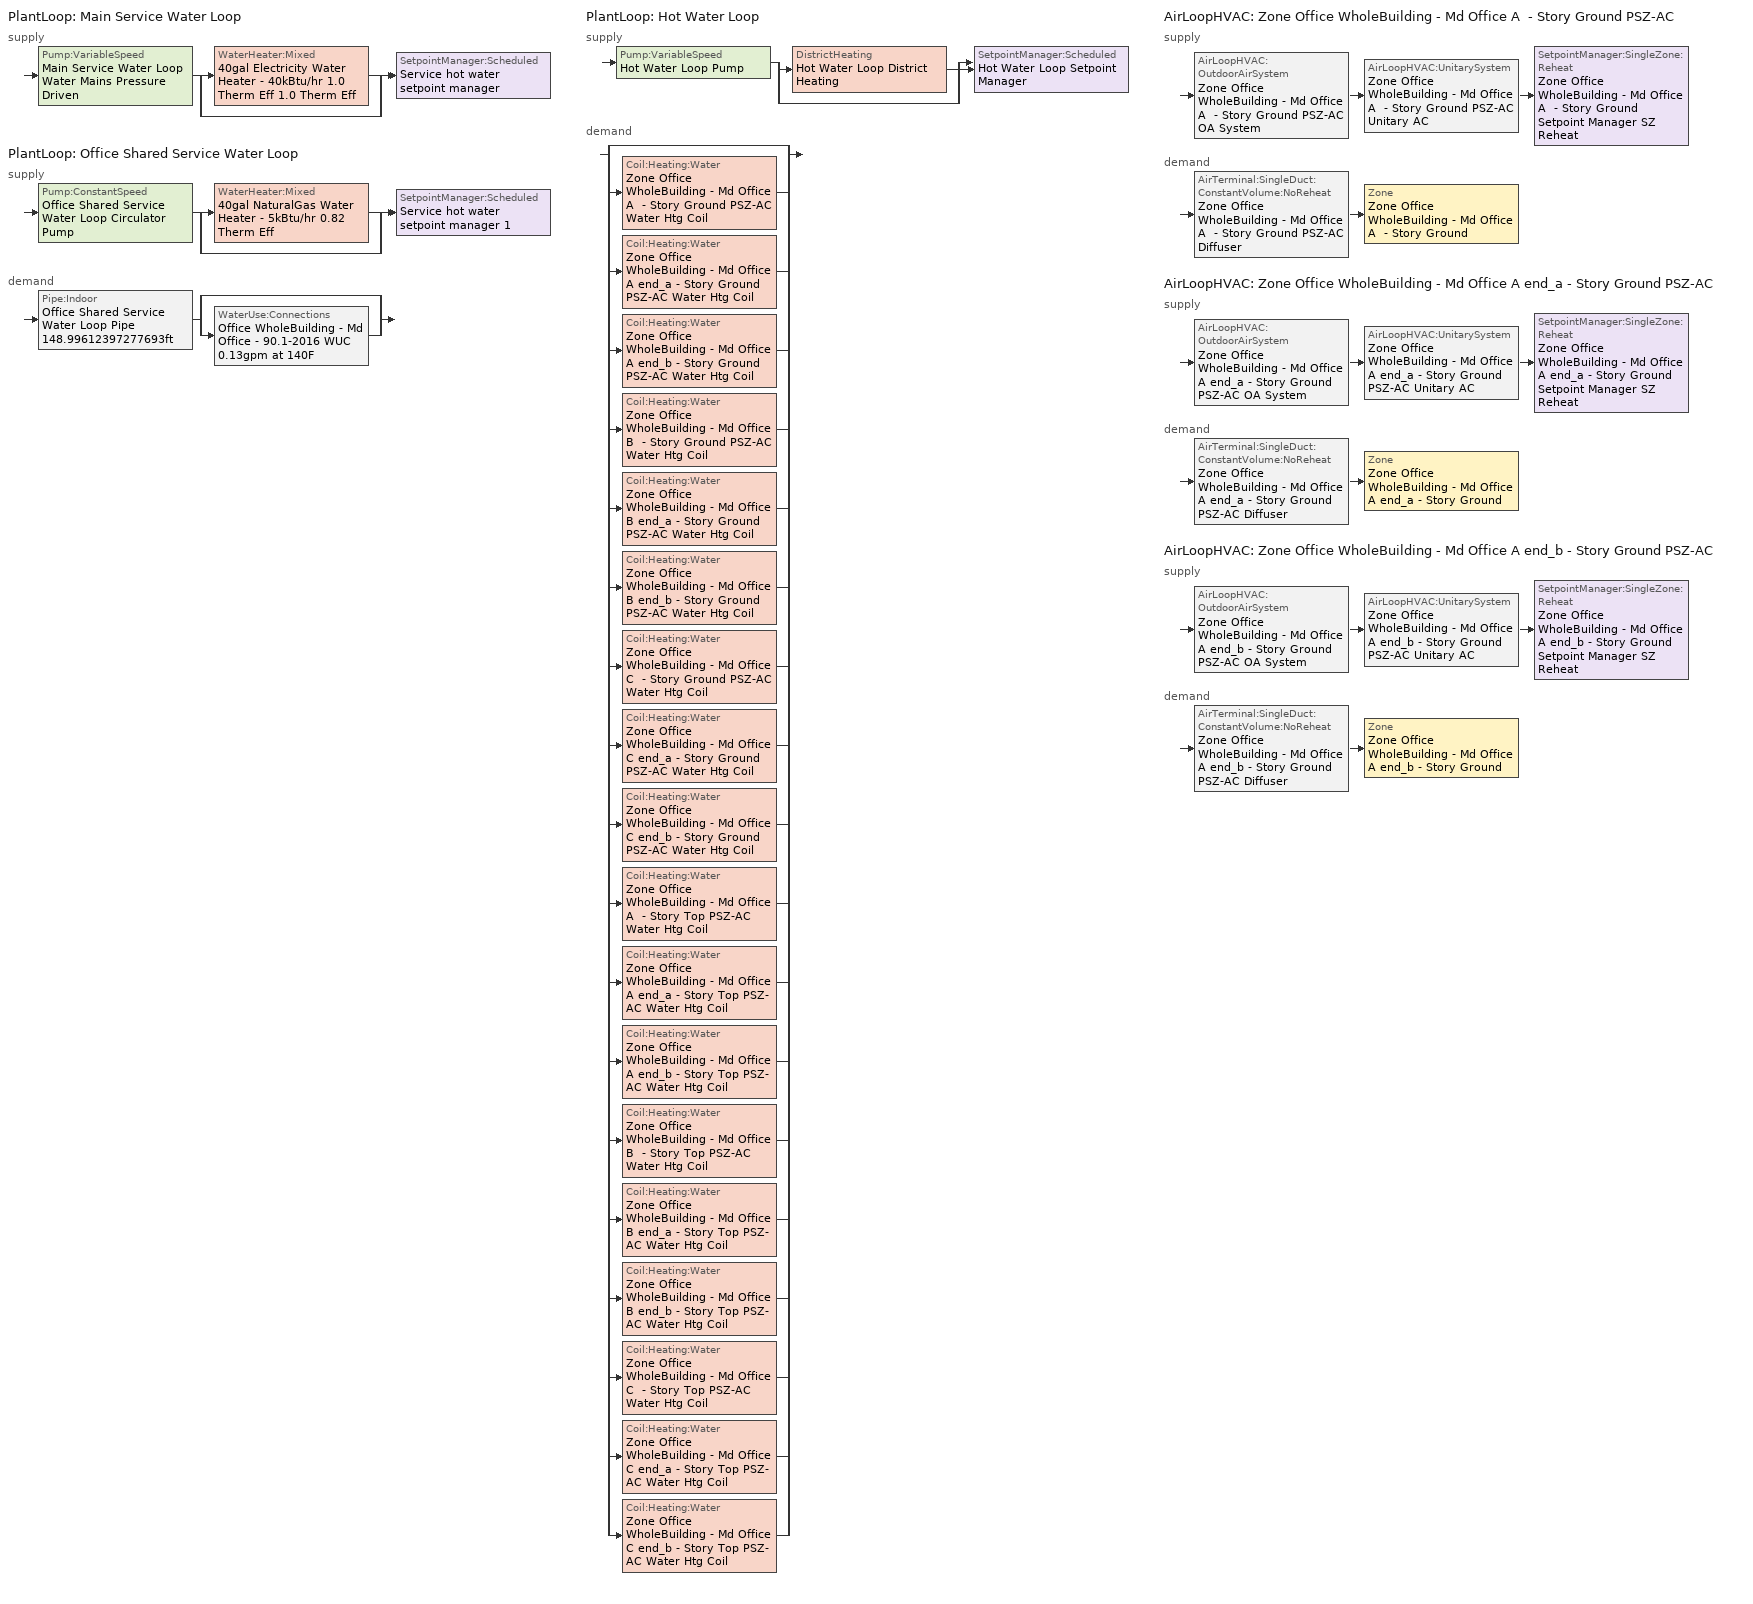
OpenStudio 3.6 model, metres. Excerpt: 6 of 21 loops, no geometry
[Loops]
PlantLoop 'Main Service Water Loop'
 supply: Pump:VariableSpeed 'Main Service Water Loop Water Mains Pressure Driven' > split
  | WaterHeater:Mixed '40gal Electricity Water Heater - 40kBtu/hr 1.0 Therm Eff 1.0 Therm Eff'
  | bypass
  join > SetpointManager:Scheduled 'Service hot water setpoint manager'
PlantLoop 'Office Shared Service Water Loop'
 supply: Pump:ConstantSpeed 'Office Shared Service Water Loop Circulator Pump' > split
  | WaterHeater:Mixed '40gal NaturalGas Water Heater - 5kBtu/hr 0.82 Therm Eff'
  | bypass
  join > SetpointManager:Scheduled 'Service hot water setpoint manager 1'
 demand: Pipe:Indoor 'Office Shared Service Water Loop Pipe 148.99612397277693ft' > split
  | bypass
  | WaterUse:Connections 'Office WholeBuilding - Md Office - 90.1-2016 WUC 0.13gpm at 140F'
PlantLoop 'Hot Water Loop'
 supply: Pump:VariableSpeed 'Hot Water Loop Pump' > split
  | DistrictHeating 'Hot Water Loop District Heating'
  | bypass
  join > SetpointManager:Scheduled 'Hot Water Loop Setpoint Manager'
 demand: split
  | bypass
  | Coil:Heating:Water 'Zone Office WholeBuilding - Md Office A  - Story Ground PSZ-AC Water Htg Coil'
  | Coil:Heating:Water 'Zone Office WholeBuilding - Md Office A end_a - Story Ground PSZ-AC Water Htg Coil'
  | Coil:Heating:Water 'Zone Office WholeBuilding - Md Office A end_b - Story Ground PSZ-AC Water Htg Coil'
  | Coil:Heating:Water 'Zone Office WholeBuilding - Md Office B  - Story Ground PSZ-AC Water Htg Coil'
  | Coil:Heating:Water 'Zone Office WholeBuilding - Md Office B end_a - Story Ground PSZ-AC Water Htg Coil'
  | Coil:Heating:Water 'Zone Office WholeBuilding - Md Office B end_b - Story Ground PSZ-AC Water Htg Coil'
  | Coil:Heating:Water 'Zone Office WholeBuilding - Md Office C  - Story Ground PSZ-AC Water Htg Coil'
  | Coil:Heating:Water 'Zone Office WholeBuilding - Md Office C end_a - Story Ground PSZ-AC Water Htg Coil'
  | Coil:Heating:Water 'Zone Office WholeBuilding - Md Office C end_b - Story Ground PSZ-AC Water Htg Coil'
  | Coil:Heating:Water 'Zone Office WholeBuilding - Md Office A  - Story Top PSZ-AC Water Htg Coil'
  | Coil:Heating:Water 'Zone Office WholeBuilding - Md Office A end_a - Story Top PSZ-AC Water Htg Coil'
  | Coil:Heating:Water 'Zone Office WholeBuilding - Md Office A end_b - Story Top PSZ-AC Water Htg Coil'
  | Coil:Heating:Water 'Zone Office WholeBuilding - Md Office B  - Story Top PSZ-AC Water Htg Coil'
  | Coil:Heating:Water 'Zone Office WholeBuilding - Md Office B end_a - Story Top PSZ-AC Water Htg Coil'
  | Coil:Heating:Water 'Zone Office WholeBuilding - Md Office B end_b - Story Top PSZ-AC Water Htg Coil'
  | Coil:Heating:Water 'Zone Office WholeBuilding - Md Office C  - Story Top PSZ-AC Water Htg Coil'
  | Coil:Heating:Water 'Zone Office WholeBuilding - Md Office C end_a - Story Top PSZ-AC Water Htg Coil'
  | Coil:Heating:Water 'Zone Office WholeBuilding - Md Office C end_b - Story Top PSZ-AC Water Htg Coil'
AirLoopHVAC 'Zone Office WholeBuilding - Md Office A  - Story Ground PSZ-AC'
 supply: AirLoopHVAC:OutdoorAirSystem 'Zone Office WholeBuilding - Md Office A  - Story Ground PSZ-AC OA System' > AirLoopHVAC:UnitarySystem 'Zone Office WholeBuilding - Md Office A  - Story Ground PSZ-AC Unitary AC' > SetpointManager:SingleZone:Reheat 'Zone Office WholeBuilding - Md Office A  - Story Ground Setpoint Manager SZ Reheat'
 demand: AirTerminal:SingleDuct:ConstantVolume:NoReheat 'Zone Office WholeBuilding - Md Office A  - Story Ground PSZ-AC Diffuser' > Zone 'Zone Office WholeBuilding - Md Office A  - Story Ground'
AirLoopHVAC 'Zone Office WholeBuilding - Md Office A end_a - Story Ground PSZ-AC'
 supply: AirLoopHVAC:OutdoorAirSystem 'Zone Office WholeBuilding - Md Office A end_a - Story Ground PSZ-AC OA System' > AirLoopHVAC:UnitarySystem 'Zone Office WholeBuilding - Md Office A end_a - Story Ground PSZ-AC Unitary AC' > SetpointManager:SingleZone:Reheat 'Zone Office WholeBuilding - Md Office A end_a - Story Ground Setpoint Manager SZ Reheat'
 demand: AirTerminal:SingleDuct:ConstantVolume:NoReheat 'Zone Office WholeBuilding - Md Office A end_a - Story Ground PSZ-AC Diffuser' > Zone 'Zone Office WholeBuilding - Md Office A end_a - Story Ground'
AirLoopHVAC 'Zone Office WholeBuilding - Md Office A end_b - Story Ground PSZ-AC'
 supply: AirLoopHVAC:OutdoorAirSystem 'Zone Office WholeBuilding - Md Office A end_b - Story Ground PSZ-AC OA System' > AirLoopHVAC:UnitarySystem 'Zone Office WholeBuilding - Md Office A end_b - Story Ground PSZ-AC Unitary AC' > SetpointManager:SingleZone:Reheat 'Zone Office WholeBuilding - Md Office A end_b - Story Ground Setpoint Manager SZ Reheat'
 demand: AirTerminal:SingleDuct:ConstantVolume:NoReheat 'Zone Office WholeBuilding - Md Office A end_b - Story Ground PSZ-AC Diffuser' > Zone 'Zone Office WholeBuilding - Md Office A end_b - Story Ground'
[SizingPeriod:DesignDay] Barometric Pressure {Pa}=100917; Rain Indicator=No; Snow Indicator=No; Day of Month=21; Daylight Saving Time Indicator=No; Humidity Condition Type=Wetbulb; Dry-Bulb Temperature Range Modifier Type=DefaultMultipliers
Name | Maximum Dry-Bulb Temperature {C} | Daily Dry-Bulb Temperature Range {deltaC} | Wind Speed {m/s} | Wind Direction {deg} | Month | Day Type | Wetbulb or DewPoint at Maximum Dry-Bulb {C} | Solar Model Indicator | ASHRAE Clear Sky Optical Depth for Beam Irradiance | ASHRAE Clear Sky Optical Depth for Diffuse Irradiance | Sky Clearness
Kodiak August .4% Condns WB=>MCDB | 21.4 | 6.3 | 5 | 320 | 8 | SummerDesignDay | 16.9 | ASHRAETau | 0.322 | 2.497
Kodiak July .4% Condns WB=>MCDB | 22.8 | 5.5 | 5 | 320 | 7 | SummerDesignDay | 16.6 | ASHRAETau | 0.316 | 2.499
Kodiak June .4% Condns WB=>MCDB | 20.3 | 5.4 | 5 | 320 | 6 | SummerDesignDay | 14.7 | ASHRAETau | 0.317 | 2.453
Kodiak May .4% Condns WB=>MCDB | 17 | 5.9 | 5 | 320 | 5 | SummerDesignDay | 11.2 | ASHRAETau | 0.314 | 2.447
Kodiak April .4% Condns WB=>MCDB | 11.4 | 5.4 | 5 | 320 | 4 | SummerDesignDay | 8 | ASHRAETau | 0.323 | 2.439
Kodiak March .4% Condns WB=>MCDB | 6.3 | 5.5 | 5 | 320 | 3 | SummerDesignDay | 5.2 | ASHRAETau | 0.337 | 2.384
Kodiak February .4% Condns WB=>MCDB | 6.1 | 4.9 | 5 | 320 | 2 | SummerDesignDay | 5.5 | ASHRAETau | 0.336 | 2.429
Kodiak January .4% Condns WB=>MCDB | 5.7 | 4.7 | 5 | 320 | 1 | SummerDesignDay | 5.5 | ASHRAETau | 0.326 | 2.48
Kodiak December .4% Condns DB=>MCWB | 6.9 | 5.1 | 5 | 320 | 12 | SummerDesignDay | 5.6 | ASHRAETau | 0.359 | 2.403
Kodiak November .4% Condns DB=>MCWB | 9.4 | 5.3 | 5 | 320 | 11 | SummerDesignDay | 7.3 | ASHRAETau | 0.358 | 2.388
Kodiak October .4% Condns DB=>MCWB | 12.6 | 6.2 | 5 | 320 | 10 | SummerDesignDay | 9.4 | ASHRAETau | 0.34 | 2.431
Kodiak September .4% Condns DB=>MCWB | 18 | 6.4 | 5 | 320 | 9 | SummerDesignDay | 12.5 | ASHRAETau | 0.333 | 2.489
Kodiak August .4% Condns DB=>MCWB | 22.6 | 6.3 | 5 | 320 | 8 | SummerDesignDay | 16 | ASHRAETau | 0.322 | 2.497
Kodiak July .4% Condns DB=>MCWB | 24.2 | 5.5 | 5 | 320 | 7 | SummerDesignDay | 16.2 | ASHRAETau | 0.316 | 2.499
Kodiak June .4% Condns DB=>MCWB | 22.3 | 5.4 | 5 | 320 | 6 | SummerDesignDay | 13.8 | ASHRAETau | 0.317 | 2.453
Kodiak May .4% Condns DB=>MCWB | 18.8 | 5.9 | 5 | 320 | 5 | SummerDesignDay | 10.5 | ASHRAETau | 0.314 | 2.447
Kodiak April .4% Condns DB=>MCWB | 12.9 | 5.4 | 5 | 320 | 4 | SummerDesignDay | 7 | ASHRAETau | 0.323 | 2.439
Kodiak March .4% Condns DB=>MCWB | 8.3 | 5.5 | 5 | 320 | 3 | SummerDesignDay | 3.9 | ASHRAETau | 0.337 | 2.384
Kodiak February .4% Condns DB=>MCWB | 6.9 | 4.9 | 5 | 320 | 2 | SummerDesignDay | 4.6 | ASHRAETau | 0.336 | 2.429
Kodiak January .4% Condns DB=>MCWB | 6.8 | 4.7 | 5 | 320 | 1 | SummerDesignDay | 4 | ASHRAETau | 0.326 | 2.48
Kodiak Ann Clg .4% Condns WB=>MDB | 18.9 | 6.3 | 5 | 320 | 8 | SummerDesignDay | 15 | ASHRAETau | 0.322 | 2.497
Kodiak Ann Clg .4% Condns DB=>MWB | 20.3 | 6.3 | 5 | 320 | 8 | SummerDesignDay | 14.1 | ASHRAETau | 0.322 | 2.497
Kodiak Ann Htg 99.6% Condns DB | -12.8 | 0 | 5.6 | 290 | 1 | WinterDesignDay | -12.8 | ASHRAEClearSky |  |  | 0
[Material] Roughness=Smooth; Thermal Absorptance=0.9; Solar Absorptance=0.7; Visible Absorptance=0.7
Name | Thickness {m} | Conductivity {W/m-K} | Density {kg/m3} | Specific Heat {J/kg-K}
Copper pipe 0.75in type L | 0.001143 | 386 | 8906.27 | 385.1856
Fiberglass batt 0.5in | 0.0127 | 0.0663448 | 11.2129 | 837.36
[Construction]
Copper pipe 0.75in type L with 0.5in fiberglass batt: Fiberglass batt 0.5in, Copper pipe 0.75in type L
[AvailabilityManager:NightCycle] Applicability Schedule=Always On Discrete; Control Type=CycleOnAny; Thermostat Tolerance {deltaC}=1; Cycling Run Time {s}=1800
Availability Manager Night Cycle 1; Availability Manager Night Cycle 2; Availability Manager Night Cycle 3; Availability Manager Night Cycle 4; Availability Manager Night Cycle 5; Availability Manager Night Cycle 6; Availability Manager Night Cycle 7; Availability Manager Night Cycle 8; Availability Manager Night Cycle 9; Availability Manager Night Cycle 10; Availability Manager Night Cycle 11; Availability Manager Night Cycle 12; Availability Manager Night Cycle 13; Availability Manager Night Cycle 14; Availability Manager Night Cycle 15; Availability Manager Night Cycle 16; Availability Manager Night Cycle 17; Availability Manager Night Cycle 18; Availability Manager Night Cycle 19; Availability Manager Night Cycle 20; Availability Manager Night Cycle 21; Availability Manager Night Cycle 22; Availability Manager Night Cycle 23
[PlantLoop] Glycol Concentration=0; Minimum Loop Temperature {C}=10; Plant Loop Volume {m3}=Autocalculate; Load Distribution Scheme=Optimal
Name | Maximum Loop Temperature {C}
Main Service Water Loop; Office Shared Service Water Loop | 60
Hot Water Loop
[Sizing:Plant] Loop Type=Heating; Sizing Option=NonCoincident; Zone Timesteps in Averaging Window=1; Coincident Sizing Factor Mode=None
Name | Design Loop Exit Temperature {C} | Loop Design Temperature Difference {deltaC}
Main Service Water Loop; Office Shared Service Water Loop | 60 | 5
Hot Water Loop | 82.2222 | 11.1111
[SetpointManager:Scheduled] Control Variable=Temperature
Name | Schedule | Setpoint Node or NodeList
Service hot water setpoint manager | Service Water Loop Temp - 140F | Main Service Water Loop Supply Outlet Node
Service hot water setpoint manager 1 | Service Water Loop Temp - 140F | Office Shared Service Water Loop Supply Outlet Node
Hot Water Loop Setpoint Manager | Hot Water Loop Temp - 180F | Hot Water Loop Supply Outlet Node
[Pump:VariableSpeed] Coefficient 1 of the Part Load Performance Curve=0; Coefficient 2 of the Part Load Performance Curve=3.2485; Coefficient 3 of the Part Load Performance Curve=-4.7443; Coefficient 4 of the Part Load Performance Curve=2.5294; Pump Control Type=Intermittent; Skin Loss Radiative Fraction=0.5; Design Power Sizing Method=PowerPerFlowPerPressure; Design Electric Power per Unit Flow Rate {W/(m3/s)}=348701.1; Design Shaft Power per Unit Flow Rate per Unit Head {W-s/m3-Pa}=1.28205; Design Minimum Flow Rate Fraction=0
Name | Rated Pump Head {Pa} | Motor Efficiency
Main Service Water Loop Water Mains Pressure Driven | 0.001 | 1
Hot Water Loop Pump | 179344 | 0.865
[WaterHeater:Mixed] Tank Volume {m3}=0.151416; Setpoint Temperature Schedule=Service Water Loop Temp - 140F; Deadband Temperature Difference {deltaC}=2; Maximum Temperature Limit {C}=60; Heater Control Type=Cycle; Off Cycle Parasitic Heat Fraction to Tank=0; On Cycle Parasitic Heat Fraction to Tank=0; Use Side Effectiveness=1; Source Side Effectiveness=1; Use Side Design Flow Rate {m3/s}=autosize; Source Side Design Flow Rate {m3/s}=autosize; Indirect Water Heating Recovery Time {hr}=1.5; Source Side Flow Control Mode=IndirectHeatPrimarySetpoint
Name | Heater Maximum Capacity {W} | Heater Fuel Type | Heater Thermal Efficiency | Off Cycle Parasitic Fuel Consumption Rate {W} | Off Cycle Parasitic Fuel Type | On Cycle Parasitic Fuel Consumption Rate {W} | On Cycle Parasitic Fuel Type | Ambient Temperature Indicator | Off Cycle Loss Coefficient to Ambient Temperature {W/K} | On Cycle Loss Coefficient to Ambient Temperature {W/K} | Ambient Temperature Schedule
40gal Electricity Water Heater - 40kBtu/hr 1.0 Therm Eff 1.0 Therm Eff | 11722.8 | Electricity | 1 | 571 | Electricity | 571 | Electricity | ThermalZone | 0.734013 | 0.734013
40gal NaturalGas Water Heater - 5kBtu/hr 0.82 Therm Eff | 1387.84 | NaturalGas | 0.82 | 0 | NaturalGas | 0 | NaturalGas | Schedule | 0.42508 | 0.42508 | Water Heater Ambient Temp Schedule - 71.6f
[WaterHeater:Sizing] Design Mode=PeakDraw; Time Storage Can Meet Peak Draw {hr}=0.538503; Time for Tank Recovery {hr}=0; Nominal Tank Volume for Autosizing Plant Connections {m3}=1
40gal Electricity Water Heater - 40kBtu/hr 1.0 Therm Eff 1.0 Therm Eff; 40gal NaturalGas Water Heater - 5kBtu/hr 0.82 Therm Eff
[Sizing:Zone] Zone Cooling Design Supply Air Temperature Input Method=SupplyAirTemperature; Zone Cooling Design Supply Air Temperature {C}=12.7778; Zone Cooling Design Supply Air Temperature Difference {deltaC}=11.11; Zone Heating Design Supply Air Temperature Input Method=SupplyAirTemperature; Zone Heating Design Supply Air Temperature {C}=50; Zone Heating Design Supply Air Temperature Difference {deltaC}=11.11; Zone Cooling Design Supply Air Humidity Ratio {kg-H2O/kg-air}=0.0085; Zone Heating Design Supply Air Humidity Ratio {kg-H2O/kg-air}=0.008; Cooling Design Air Flow Method=DesignDay; Heating Design Air Flow Method=DesignDay; Account for Dedicated Outdoor Air System=No; Dedicated Outdoor Air System Control Strategy=NeutralSupplyAir; Dedicated Outdoor Air Low Setpoint Temperature for Design {C}=autosize; Dedicated Outdoor Air High Setpoint Temperature for Design {C}=autosize; Zone Load Sizing Method=Sensible Load Only No Latent Load; Zone Latent Cooling Design Supply Air Humidity Ratio Input Method=HumidityRatioDifference; Zone Cooling Design Supply Air Humidity Ratio Difference {kgWater/kgDryAir}=0.005; Zone Latent Heating Design Supply Air Humidity Ratio Input Method=HumidityRatioDifference; Zone Humidification Design Supply Air Humidity Ratio Difference {kgWater/kgDryAir}=0.005
Zone Office WholeBuilding - Md Office A end_a - Story Ground; Zone Office WholeBuilding - Md Office A  - Story Ground; Zone Office WholeBuilding - Md Office A end_b - Story Ground
[Zone equipment]
Zone Office WholeBuilding - Md Office A end_a - Story Ground: Zone Office WholeBuilding - Md Office A end_a - Story Ground PSZ-AC Diffuser
Zone Office WholeBuilding - Md Office A  - Story Ground: Zone Office WholeBuilding - Md Office A  - Story Ground PSZ-AC Diffuser
Zone Office WholeBuilding - Md Office A end_b - Story Ground: Zone Office WholeBuilding - Md Office A end_b - Story Ground PSZ-AC Diffuser
[WaterUse:Connections]
Office WholeBuilding - Md Office - 90.1-2016 WUC 0.13gpm at 140F: Drain Water Heat Exchanger Type=None; Drain Water Heat Exchanger Destination=Plant; Water Use Equipment Name 1=Office WholeBuilding - Md Office - 90.1-2016 Service Water Use 0.13gpm at 140F
[WaterUse:Equipment:Definition]
Office WholeBuilding - Md Office - 90.1-2016 Service Water Use Def 0.13gpm: Peak Flow Rate {m3/s}=8.31979e-06; Target Temperature Schedule=Mixed Water At Faucet Temp - 140F; Sensible Fraction Schedule=Fraction Sensible - 0.2; Latent Fraction Schedule=Fraction Latent - 0.05
[WaterUse:Equipment]
Office WholeBuilding - Md Office - 90.1-2016 Service Water Use 0.13gpm at 140F: Water Use Equipment Definition=Office WholeBuilding - Md Office - 90.1-2016 Service Water Use Def 0.13gpm; Flow Rate Fraction Schedule=OfficeMedium BLDG_SWH_SCH
[Pump:ConstantSpeed]
Office Shared Service Water Loop Circulator Pump: Rated Flow Rate {m3/s}=autosize; Rated Pump Head {Pa}=29890.7; Rated Power Consumption {W}=autosize; Motor Efficiency=0.7; Fraction of Motor Inefficiencies to Fluid Stream=0; Pump Control Type=Intermittent; Design Power Sizing Method=PowerPerFlowPerPressure; Design Electric Power per Unit Flow Rate {W/(m3/s)}=348701.1; Design Shaft Power per Unit Flow Rate per Unit Head {W-s/m3-Pa}=1.28205
[Pipe:Indoor]
Office Shared Service Water Loop Pipe 148.99612397277693ft: Construction=Copper pipe 0.75in type L with 0.5in fiberglass batt; Environment Type=Schedule; Ambient Temperature Schedule=Temporary Pipe Indoor Ambient Temp 67.3F; Ambient Air Velocity Schedule=Office Shared Service Water Loop Piping Air Velocity - 0.67mph; Pipe Inside Diameter {m}=0.019939; Pipe Length {m}=45.414
[DistrictHeating]
Hot Water Loop District Heating: Nominal Capacity {W}=autosize
[AirLoopHVAC] Design Supply Air Flow Rate {m3/s}=autosize; Design Return Air Flow Fraction of Supply Air Flow=1
Name | Availability Schedule
Zone Office WholeBuilding - Md Office A  - Story Ground PSZ-AC | Zone Office WholeBuilding - Md Office A  - Story Ground PSZ-AC Occ Sch
Zone Office WholeBuilding - Md Office A end_a - Story Ground PSZ-AC | Zone Office WholeBuilding - Md Office A end_a - Story Ground PSZ-AC Occ Sch
Zone Office WholeBuilding - Md Office A end_b - Story Ground PSZ-AC | Zone Office WholeBuilding - Md Office A end_b - Story Ground PSZ-AC Occ Sch
[Sizing:System] Type of Load to Size On=Sensible; Design Outdoor Air Flow Rate {m3/s}=Autosize; Central Heating Maximum System Air Flow Ratio=1; Preheat Design Temperature {C}=7.22222; Preheat Design Humidity Ratio {kg-H2O/kg-Air}=0.008; Precool Design Temperature {C}=12.7778; Precool Design Humidity Ratio {kg-H2O/kg-Air}=0.008; Central Cooling Design Supply Air Temperature {C}=12.7778; Central Heating Design Supply Air Temperature {C}=50; Sizing Option=Coincident; 100% Outdoor Air in Cooling=No; 100% Outdoor Air in Heating=No; Central Cooling Design Supply Air Humidity Ratio {kg-H2O/kg-Air}=0.0085; Central Heating Design Supply Air Humidity Ratio {kg-H2O/kg-Air}=0.008; Cooling Design Air Flow Method=DesignDay; Heating Design Air Flow Method=DesignDay; System Outdoor Air Method=ZoneSum; Zone Maximum Outdoor Air Fraction=1; Cooling Supply Air Flow Rate Per Floor Area {m3/s-m2}=0.00996765; Cooling Fraction of Autosized Cooling Supply Air Flow Rate=1; Cooling Supply Air Flow Rate Per Unit Cooling Capacity {m3/s-W}=3.94755e-05; Heating Supply Air Flow Rate Per Floor Area {m3/s-m2}=0.00996765; Heating Fraction of Autosized Heating Supply Air Flow Rate=1; Heating Fraction of Autosized Cooling Supply Air Flow Rate=1; Heating Supply Air Flow Rate Per Unit Heating Capacity {m3/s-W}=3.15882e-05; Cooling Design Capacity Method=CoolingDesignCapacity; Cooling Design Capacity {W}=autosize; Cooling Design Capacity Per Floor Area {W/m2}=234.7; Fraction of Autosized Cooling Design Capacity=1; Heating Design Capacity Method=HeatingDesignCapacity; Heating Design Capacity {W}=autosize; Heating Design Capacity Per Floor Area {W/m2}=157; Fraction of Autosized Heating Design Capacity=1; Central Cooling Capacity Control Method=OnOff; Occupant Diversity=autosize
Zone Office WholeBuilding - Md Office A  - Story Ground PSZ-AC; Zone Office WholeBuilding - Md Office A end_a - Story Ground PSZ-AC; Zone Office WholeBuilding - Md Office A end_b - Story Ground PSZ-AC
[SetpointManager:SingleZone:Reheat] Minimum Supply Air Temperature {C}=12.7778; Maximum Supply Air Temperature {C}=50
Name | Control Zone | Setpoint Node or NodeList
Zone Office WholeBuilding - Md Office A  - Story Ground Setpoint Manager SZ Reheat | Zone Office WholeBuilding - Md Office A  - Story Ground | Zone Office WholeBuilding - Md Office A  - Story Ground PSZ-AC Supply Outlet Node
Zone Office WholeBuilding - Md Office A end_a - Story Ground Setpoint Manager SZ Reheat | Zone Office WholeBuilding - Md Office A end_a - Story Ground | Zone Office WholeBuilding - Md Office A end_a - Story Ground PSZ-AC Supply Outlet Node
Zone Office WholeBuilding - Md Office A end_b - Story Ground Setpoint Manager SZ Reheat | Zone Office WholeBuilding - Md Office A end_b - Story Ground | Zone Office WholeBuilding - Md Office A end_b - Story Ground PSZ-AC Supply Outlet Node
[Coil:Heating:Water] Availability Schedule=Always On Discrete; Rated Inlet Water Temperature {C}=82.2222; Rated Inlet Air Temperature {C}=7.22222; Rated Outlet Water Temperature {C}=71.1111; Rated Outlet Air Temperature {C}=50
Zone Office WholeBuilding - Md Office A  - Story Ground PSZ-AC Water Htg Coil; Zone Office WholeBuilding - Md Office A end_a - Story Ground PSZ-AC Water Htg Coil; Zone Office WholeBuilding - Md Office A end_b - Story Ground PSZ-AC Water Htg Coil; Zone Office WholeBuilding - Md Office B  - Story Ground PSZ-AC Water Htg Coil; Zone Office WholeBuilding - Md Office B end_a - Story Ground PSZ-AC Water Htg Coil; Zone Office WholeBuilding - Md Office B end_b - Story Ground PSZ-AC Water Htg Coil; Zone Office WholeBuilding - Md Office C  - Story Ground PSZ-AC Water Htg Coil; Zone Office WholeBuilding - Md Office C end_a - Story Ground PSZ-AC Water Htg Coil; Zone Office WholeBuilding - Md Office C end_b - Story Ground PSZ-AC Water Htg Coil; Zone Office WholeBuilding - Md Office A  - Story Top PSZ-AC Water Htg Coil; Zone Office WholeBuilding - Md Office A end_a - Story Top PSZ-AC Water Htg Coil; Zone Office WholeBuilding - Md Office A end_b - Story Top PSZ-AC Water Htg Coil; Zone Office WholeBuilding - Md Office B  - Story Top PSZ-AC Water Htg Coil; Zone Office WholeBuilding - Md Office B end_a - Story Top PSZ-AC Water Htg Coil; Zone Office WholeBuilding - Md Office B end_b - Story Top PSZ-AC Water Htg Coil; Zone Office WholeBuilding - Md Office C  - Story Top PSZ-AC Water Htg Coil; Zone Office WholeBuilding - Md Office C end_a - Story Top PSZ-AC Water Htg Coil; Zone Office WholeBuilding - Md Office C end_b - Story Top PSZ-AC Water Htg Coil
[Controller:WaterCoil] Action=Normal; Controller Convergence Tolerance {deltaC}=0.0001; Minimum Actuated Flow {m3/s}=0
Name | Water Coil
Zone Office WholeBuilding - Md Office A  - Story Ground PSZ-AC Water Htg Coil Controller | Zone Office WholeBuilding - Md Office A  - Story Ground PSZ-AC Water Htg Coil
Zone Office WholeBuilding - Md Office A end_a - Story Ground PSZ-AC Water Htg Coil Controller | Zone Office WholeBuilding - Md Office A end_a - Story Ground PSZ-AC Water Htg Coil
Zone Office WholeBuilding - Md Office A end_b - Story Ground PSZ-AC Water Htg Coil Controller | Zone Office WholeBuilding - Md Office A end_b - Story Ground PSZ-AC Water Htg Coil
Zone Office WholeBuilding - Md Office B  - Story Ground PSZ-AC Water Htg Coil Controller | Zone Office WholeBuilding - Md Office B  - Story Ground PSZ-AC Water Htg Coil
Zone Office WholeBuilding - Md Office B end_a - Story Ground PSZ-AC Water Htg Coil Controller | Zone Office WholeBuilding - Md Office B end_a - Story Ground PSZ-AC Water Htg Coil
Zone Office WholeBuilding - Md Office B end_b - Story Ground PSZ-AC Water Htg Coil Controller | Zone Office WholeBuilding - Md Office B end_b - Story Ground PSZ-AC Water Htg Coil
Zone Office WholeBuilding - Md Office C  - Story Ground PSZ-AC Water Htg Coil Controller | Zone Office WholeBuilding - Md Office C  - Story Ground PSZ-AC Water Htg Coil
Zone Office WholeBuilding - Md Office C end_a - Story Ground PSZ-AC Water Htg Coil Controller | Zone Office WholeBuilding - Md Office C end_a - Story Ground PSZ-AC Water Htg Coil
Zone Office WholeBuilding - Md Office C end_b - Story Ground PSZ-AC Water Htg Coil Controller | Zone Office WholeBuilding - Md Office C end_b - Story Ground PSZ-AC Water Htg Coil
Zone Office WholeBuilding - Md Office A  - Story Top PSZ-AC Water Htg Coil Controller | Zone Office WholeBuilding - Md Office A  - Story Top PSZ-AC Water Htg Coil
Zone Office WholeBuilding - Md Office A end_a - Story Top PSZ-AC Water Htg Coil Controller | Zone Office WholeBuilding - Md Office A end_a - Story Top PSZ-AC Water Htg Coil
Zone Office WholeBuilding - Md Office A end_b - Story Top PSZ-AC Water Htg Coil Controller | Zone Office WholeBuilding - Md Office A end_b - Story Top PSZ-AC Water Htg Coil
Zone Office WholeBuilding - Md Office B  - Story Top PSZ-AC Water Htg Coil Controller | Zone Office WholeBuilding - Md Office B  - Story Top PSZ-AC Water Htg Coil
Zone Office WholeBuilding - Md Office B end_a - Story Top PSZ-AC Water Htg Coil Controller | Zone Office WholeBuilding - Md Office B end_a - Story Top PSZ-AC Water Htg Coil
Zone Office WholeBuilding - Md Office B end_b - Story Top PSZ-AC Water Htg Coil Controller | Zone Office WholeBuilding - Md Office B end_b - Story Top PSZ-AC Water Htg Coil
Zone Office WholeBuilding - Md Office C  - Story Top PSZ-AC Water Htg Coil Controller | Zone Office WholeBuilding - Md Office C  - Story Top PSZ-AC Water Htg Coil
Zone Office WholeBuilding - Md Office C end_a - Story Top PSZ-AC Water Htg Coil Controller | Zone Office WholeBuilding - Md Office C end_a - Story Top PSZ-AC Water Htg Coil
Zone Office WholeBuilding - Md Office C end_b - Story Top PSZ-AC Water Htg Coil Controller | Zone Office WholeBuilding - Md Office C end_b - Story Top PSZ-AC Water Htg Coil
[Coil:Heating:Electric] Availability Schedule=Always On Discrete; Efficiency=1
Zone Office WholeBuilding - Md Office A  - Story Ground PSZ-AC Electric Backup Htg Coil; Zone Office WholeBuilding - Md Office A end_a - Story Ground PSZ-AC Electric Backup Htg Coil; Zone Office WholeBuilding - Md Office A end_b - Story Ground PSZ-AC Electric Backup Htg Coil
[Coil:Cooling:DX:SingleSpeed] Availability Schedule=Always On Discrete; Rated Total Cooling Capacity {W}=autosize; Rated Sensible Heat Ratio=autosize; Rated COP {W/W}=4.11713; Rated Air Flow Rate {m3/s}=autosize; Rated Evaporator Fan Power Per Volume Flow Rate 2017 {W/(m3/s)}=773.3; Rated Evaporator Fan Power Per Volume Flow Rate 2023 {W/(m3/s)}=934.4; Total Cooling Capacity Function of Temperature Curve=PSZ-AC_Unitary_PackagecoolCapFT; Total Cooling Capacity Function of Flow Fraction Curve=PSZ-AC_Unitary_PackagecoolFFF; Energy Input Ratio Function of Temperature Curve=PSZ-AC DX Unitary Package EIRFT; Energy Input Ratio Function of Flow Fraction Curve=PSZ-AC_Unitary_PackagecoolEIRFFF; Part Load Fraction Correlation Curve=PSZ-AC_Unitary_PackagecoolPLR; Minimum Outdoor Dry-Bulb Temperature for Compressor Operation {C}=-25; Nominal Time for Condensate Removal to Begin {s}=0; Ratio of Initial Moisture Evaporation Rate and Steady State Latent Capacity=0; Maximum Cycling Rate {cycles/hr}=0; Latent Capacity Time Constant {s}=0; Condenser Type=AirCooled; Evaporative Condenser Effectiveness=0.9; Evaporative Condenser Air Flow Rate {m3/s}=autosize; Evaporative Condenser Pump Rated Power Consumption {W}=autosize; Crankcase Heater Capacity {W}=0; Maximum Outdoor Dry-Bulb Temperature for Crankcase Heater Operation {C}=10; Basin Heater Capacity {W/K}=0; Basin Heater Setpoint Temperature {C}=2
Zone Office WholeBuilding - Md Office A  - Story Ground PSZ-AC 1spd DX AC Clg Coil 21kBtu/hr 14.0SEER; Zone Office WholeBuilding - Md Office A end_a - Story Ground PSZ-AC 1spd DX AC Clg Coil 10kBtu/hr 14.0SEER; Zone Office WholeBuilding - Md Office A end_b - Story Ground PSZ-AC 1spd DX AC Clg Coil 9kBtu/hr 14.0SEER
[Fan:OnOff] Availability Schedule=Always On Discrete; Fan Total Efficiency=0.55575; Pressure Rise {Pa}=622.722; Maximum Flow Rate {m3/s}=autosize; Motor Efficiency=0.855; Motor In Airstream Fraction=1
Name | Fan Power Ratio Function of Speed Ratio Curve | Fan Efficiency Ratio Function of Speed Ratio Curve
Zone Office WholeBuilding - Md Office A  - Story Ground PSZ-AC Fan | Fan On Off Power Curve | Fan On Off Efficiency Curve
Zone Office WholeBuilding - Md Office A end_a - Story Ground PSZ-AC Fan | Fan On Off Power Curve 1 | Fan On Off Efficiency Curve 1
Zone Office WholeBuilding - Md Office A end_b - Story Ground PSZ-AC Fan | Fan On Off Power Curve 2 | Fan On Off Efficiency Curve 2
[AirLoopHVAC:UnitarySystem] Control Type=Load; Dehumidification Control Type=None; Availability Schedule=Always On Discrete; Fan Placement=DrawThrough; DX Heating Coil Sizing Ratio=1; Use DOAS DX Cooling Coil=No; DOAS DX Cooling Coil Leaving Minimum Air Temperature {C}=2; Latent Load Control=SensibleOnlyLoadControl; Supply Air Flow Rate During Cooling Operation {m3/s}=Autosize; Supply Air Flow Rate During Heating Operation {m3/s}=Autosize; Supply Air Flow Rate When No Cooling or Heating is Required {m3/s}=Autosize; Maximum Supply Air Temperature {C}=80; Maximum Outdoor Dry-Bulb Temperature for Supplemental Heater Operation {C}=21; Maximum Cycling Rate {cycles/hr}=2.5; Heat Pump Time Constant {s}=60; Fraction of On-Cycle Power Use=0.01; Heat Pump Fan Delay Time {s}=60; Ancilliary On-Cycle Electric Power {W}=0; Ancilliary Off-Cycle Electric Power {W}=0
Name | Controlling Zone or Thermostat Location | Supply Fan | Supply Air Fan Operating Mode Schedule | Heating Coil | Cooling Coil | Supplemental Heating Coil
Zone Office WholeBuilding - Md Office A  - Story Ground PSZ-AC Unitary AC | Zone Office WholeBuilding - Md Office A  - Story Ground | Zone Office WholeBuilding - Md Office A  - Story Ground PSZ-AC Fan | Zone Office WholeBuilding - Md Office A  - Story Ground PSZ-AC Occ Sch | Zone Office WholeBuilding - Md Office A  - Story Ground PSZ-AC Water Htg Coil | Zone Office WholeBuilding - Md Office A  - Story Ground PSZ-AC 1spd DX AC Clg Coil 21kBtu/hr 14.0SEER | Zone Office WholeBuilding - Md Office A  - Story Ground PSZ-AC Electric Backup Htg Coil
Zone Office WholeBuilding - Md Office A end_a - Story Ground PSZ-AC Unitary AC | Zone Office WholeBuilding - Md Office A end_a - Story Ground | Zone Office WholeBuilding - Md Office A end_a - Story Ground PSZ-AC Fan | Zone Office WholeBuilding - Md Office A end_a - Story Ground PSZ-AC Occ Sch | Zone Office WholeBuilding - Md Office A end_a - Story Ground PSZ-AC Water Htg Coil | Zone Office WholeBuilding - Md Office A end_a - Story Ground PSZ-AC 1spd DX AC Clg Coil 10kBtu/hr 14.0SEER | Zone Office WholeBuilding - Md Office A end_a - Story Ground PSZ-AC Electric Backup Htg Coil
Zone Office WholeBuilding - Md Office A end_b - Story Ground PSZ-AC Unitary AC | Zone Office WholeBuilding - Md Office A end_b - Story Ground | Zone Office WholeBuilding - Md Office A end_b - Story Ground PSZ-AC Fan | Zone Office WholeBuilding - Md Office A end_b - Story Ground PSZ-AC Occ Sch | Zone Office WholeBuilding - Md Office A end_b - Story Ground PSZ-AC Water Htg Coil | Zone Office WholeBuilding - Md Office A end_b - Story Ground PSZ-AC 1spd DX AC Clg Coil 9kBtu/hr 14.0SEER | Zone Office WholeBuilding - Md Office A end_b - Story Ground PSZ-AC Electric Backup Htg Coil
[Controller:OutdoorAir] Minimum Outdoor Air Flow Rate {m3/s}=autosize; Maximum Outdoor Air Flow Rate {m3/s}=Autosize; Economizer Control Type=NoEconomizer; Economizer Control Action Type=ModulateFlow; Economizer Maximum Limit Dry-Bulb Temperature {C}=28; Economizer Maximum Limit Enthalpy {J/kg}=64000; Lockout Type=LockoutWithHeating; Minimum Limit Type=FixedMinimum; High Humidity Control=No; Heat Recovery Bypass Control Type=BypassWhenWithinEconomizerLimits
Name | Minimum Outdoor Air Schedule | Maximum Fraction of Outdoor Air Schedule | Controller Mechanical Ventilation
Zone Office WholeBuilding - Md Office A  - Story Ground PSZ-AC OA System Controller | Zone Office WholeBuilding - Md Office A  - Story Ground PSZ-AC Occ Sch | ZoneOfficeWholeBuildingMdOfficeAStoryGroundPSZACmaxOASch | Controller Mechanical Ventilation 1
Zone Office WholeBuilding - Md Office A end_a - Story Ground PSZ-AC OA System Controller | Zone Office WholeBuilding - Md Office A end_a - Story Ground PSZ-AC Occ Sch | ZoneOfficeWholeBuildingMdOfficeAendaStoryGroundPSZACmaxOASch | Controller Mechanical Ventilation 2
Zone Office WholeBuilding - Md Office A end_b - Story Ground PSZ-AC OA System Controller | Zone Office WholeBuilding - Md Office A end_b - Story Ground PSZ-AC Occ Sch | ZoneOfficeWholeBuildingMdOfficeAendbStoryGroundPSZACmaxOASch | Controller Mechanical Ventilation 3
[Controller:MechanicalVentilation] Availability Schedule=Always On Discrete
Controller Mechanical Ventilation 1; Controller Mechanical Ventilation 2; Controller Mechanical Ventilation 3
[AirLoopHVAC:OutdoorAirSystem]
Name | Controller
Zone Office WholeBuilding - Md Office A  - Story Ground PSZ-AC OA System | Zone Office WholeBuilding - Md Office A  - Story Ground PSZ-AC OA System Controller
Zone Office WholeBuilding - Md Office A end_a - Story Ground PSZ-AC OA System | Zone Office WholeBuilding - Md Office A end_a - Story Ground PSZ-AC OA System Controller
Zone Office WholeBuilding - Md Office A end_b - Story Ground PSZ-AC OA System | Zone Office WholeBuilding - Md Office A end_b - Story Ground PSZ-AC OA System Controller
[AirTerminal:SingleDuct:ConstantVolume:NoReheat] Availability Schedule=Always On Discrete; Maximum Air Flow Rate {m3/s}=AutoSize
Zone Office WholeBuilding - Md Office A  - Story Ground PSZ-AC Diffuser; Zone Office WholeBuilding - Md Office A end_a - Story Ground PSZ-AC Diffuser; Zone Office WholeBuilding - Md Office A end_b - Story Ground PSZ-AC Diffuser
[Schedule:Constant]
Name | Value
Always On Discrete | 1
Temporary Pipe Indoor Ambient Temp 67.3F | 19.6
[Schedule:Ruleset]
Name | Default Day Schedule | Summer Design Day Schedule | Winter Design Day Schedule
Service Water Loop Temp - 140F | Service Water Loop Temp - 140F Default
Fraction Sensible - 0.2 | Fraction Sensible - 0.2 Default
Fraction Latent - 0.05 | Fraction Latent - 0.05 Default
Mixed Water At Faucet Temp - 140F | Mixed Water At Faucet Temp - 140F Default
OfficeMedium BLDG_SWH_SCH | OfficeMedium BLDG_SWH_SCH Default | OfficeMedium BLDG_SWH_SCH Summer Design Day | OfficeMedium BLDG_SWH_SCH Winter Design Day
Water Heater Ambient Temp Schedule - 71.6f | Water Heater Ambient Temp Schedule - 71.6f Default
Office Shared Service Water Loop Piping Air Velocity - 0.67mph | Office Shared Service Water Loop Piping Air Velocity - 0.67mph Default
Hot Water Loop Temp - 180F | Hot Water Loop Temp - 180F Default
Zone Office WholeBuilding - Md Office A  - Story Ground PSZ-AC Occ Sch | Zone Office WholeBuilding - Md Office A  - Story Ground PSZ-AC Occ Sch Default | Zone Office WholeBuilding - Md Office A  - Story Ground PSZ-AC Occ Sch Summer Design Day | Zone Office WholeBuilding - Md Office A  - Story Ground PSZ-AC Occ Sch Winter Design Day
ZoneOfficeWholeBuildingMdOfficeAStoryGroundPSZACmaxOASch | ZoneOfficeWholeBuildingMdOfficeAStoryGroundPSZACmaxOASchDefault
Zone Office WholeBuilding - Md Office A end_a - Story Ground PSZ-AC Occ Sch | Zone Office WholeBuilding - Md Office A end_a - Story Ground PSZ-AC Occ Sch Default | Zone Office WholeBuilding - Md Office A end_a - Story Ground PSZ-AC Occ Sch Summer Design Day | Zone Office WholeBuilding - Md Office A end_a - Story Ground PSZ-AC Occ Sch Winter Design Day
ZoneOfficeWholeBuildingMdOfficeAendaStoryGroundPSZACmaxOASch | ZoneOfficeWholeBuildingMdOfficeAendaStoryGroundPSZACmaxOASchDefault
Zone Office WholeBuilding - Md Office A end_b - Story Ground PSZ-AC Occ Sch | Zone Office WholeBuilding - Md Office A end_b - Story Ground PSZ-AC Occ Sch Default | Zone Office WholeBuilding - Md Office A end_b - Story Ground PSZ-AC Occ Sch Summer Design Day | Zone Office WholeBuilding - Md Office A end_b - Story Ground PSZ-AC Occ Sch Winter Design Day
ZoneOfficeWholeBuildingMdOfficeAendbStoryGroundPSZACmaxOASch | ZoneOfficeWholeBuildingMdOfficeAendbStoryGroundPSZACmaxOASchDefault
[Schedule:Day]
Service Water Loop Temp - 140F Default; Mixed Water At Faucet Temp - 140F Default: 24, 0, 60
Fraction Sensible - 0.2 Default: 24, 0, 0.2
Fraction Latent - 0.05 Default: 24, 0, 0.05
OfficeMedium BLDG_SWH_SCH Default: Yes, 4, 0, 0, 4, 10, 0.00166667, 4, 20, 0.00333333, 4, 30, 0.005, 4, 40, 0.00666667, 4, 50, 0.00833333, 5, 0, 0.01, 5, 10, 0.0116667, 5, 20, 0.0133333, 5, 30, 0.015, 5, 40, 0.0166667, 5, 50, 0.0183333, 6, 0, 0.02, 6, 10, 0.0216667, 6, 20, 0.0233333, 6, 30, 0.025, 6, 40, 0.0266667, 6, 50, 0.0283333, 7, 0, 0.03, 7, 10, 0.0316667, 7, 20, 0.0333333, 7, 30, 0.035, 7, 40, 0.0366667, 7, 50, 0.0383333, 8, 0, 0.04, 10, 0, 0.04, 10, 9, 0.0416667, 10, 19, 0.0433333, 10, 29, 0.045, 10, 39, 0.0466667, 10, 49, 0.0483333, 10, 59, 0.05, 11, 9, 0.0516667, 11, 19, 0.0533333, 11, 29, 0.055, 11, 39, 0.0566667, 11, 49, 0.0583333, 11, 59, 0.06, 12, 0, 0.06, 12, 30, 0.06, 12, 39, 0.065, 12, 49, 0.07, 12, 59, 0.075, 13, 9, 0.08, 13, 19, 0.085, 13, 29, 0.09, 13, 30, 0.09, 13, 39, 0.085, 13, 49, 0.08, 13, 59, 0.075, 14, 9, 0.07, 14, 19, 0.065, 14, 29, 0.06, 14, 30, 0.06, 14, 39, 0.0566667, 14, 49, 0.0533333, 14, 59, 0.05, 15, 9, 0.0466667, 15, 19, 0.0433333, 15, 29, 0.04, 15, 30, 0.04, 16, 30, 0.04, 16, 40, 0.0377778, 16, 50, 0.0355556, 17, 0, 0.0333333, 17, 10, 0.0311111, 17, 20, 0.0288889, 17, 30, 0.0266667, 17, 40, 0.0244444, 17, 50, 0.0222222, 18, 0, 0.02, 18, 10, 0.0177778, 18, 20, 0.0155556, 18, 30, 0.0133333, 18, 40, 0.0111111, 18, 50, 0.00888889, 19, 0, 0.00666667, 19, 10, 0.00444444, 19, 20, 0.00222222, 19, 30, 0, 24, 0, 0
OfficeMedium BLDG_SWH_SCH Summer Design Day: 6, 0, 0, 7, 0, 0.07, 8, 0, 0.19, 9, 0, 0.35, 10, 0, 0.38, 11, 0, 0.39, 12, 0, 0.47, 13, 0, 0.57, 14, 0, 0.54, 15, 0, 0.34, 16, 0, 0.33, 17, 0, 0.44, 18, 0, 0.26, 19, 0, 0.21, 20, 0, 0.15, 21, 0, 0.17, 22, 0, 0.08, 24, 0, 0.05
OfficeMedium BLDG_SWH_SCH SmrDsn|Wkdy Day: Yes, 0, 10, 0.226667, 0, 20, 0.218333, 0, 30, 0.21, 0, 40, 0.2, 0, 50, 0.19, 1, 0, 0.18, 1, 10, 0.17, 1, 20, 0.16, 1, 30, 0.15, 1, 40, 0.153333, 1, 50, 0.156667, 2, 0, 0.16, 2, 10, 0.163333, 2, 20, 0.166667, 2, 30, 0.17, 2, 40, 0.155, 2, 50, 0.14, 3, 0, 0.125, 3, 10, 0.11, 3, 20, 0.095, 3, 30, 0.08, 3, 40, 0.075, 3, 50, 0.07, 4, 0, 0.065, 4, 10, 0.06, 4, 20, 0.055, 4, 30, 0.05, 5, 0, 0.05, 5, 10, 0.0493056, 5, 20, 0.0486111, 5, 30, 0.0479167, 5, 40, 0.0472222, 5, 50, 0.0465278, 6, 0, 0.0458333, 6, 10, 0.0451389, 6, 20, 0.0444444, 6, 30, 0.04375, 6, 40, 0.0430556, 6, 50, 0.0423611, 7, 0, 0.0416667, 7, 10, 0.0409722, 7, 20, 0.0402778, 7, 30, 0.0395833, 7, 40, 0.0388889, 7, 50, 0.0381944, 8, 0, 0.0375, 8, 10, 0.0368056, 8, 20, 0.0361111, 8, 30, 0.0354167, 8, 40, 0.0347222, 8, 50, 0.0340278, 9, 0, 0.0333333, 9, 10, 0.0326389, 9, 20, 0.0319444, 9, 30, 0.03125, 9, 39, 0.0305556, 9, 49, 0.0298611, 9, 59, 0.0291667, 10, 9, 0.0284722, 10, 19, 0.0277778, 10, 29, 0.0270833, 10, 39, 0.0263889, 10, 49, 0.0256944, 10, 59, 0.025, 11, 9, 0.0243056, 11, 19, 0.0236111, 11, 29, 0.0229167, 11, 39, 0.0222222, 11, 49, 0.0215278, 11, 59, 0.0208333, 12, 9, 0.0201389, 12, 19, 0.0194444, 12, 29, 0.01875, 12, 39, 0.0180556, 12, 49, 0.0173611, 12, 59, 0.0166667, 13, 9, 0.0159722, 13, 19, 0.0152778, 13, 29, 0.0145833, 13, 39, 0.0138889, 13, 49, 0.0131944, 13, 59, 0.0125, 14, 9, 0.0118056, 14, 19, 0.0111111, 14, 29, 0.0104167, 14, 39, 0.00972222, 14, 49, 0.00902778, 14, 59, 0.00833333, 15, 9, 0.00763889, 15, 19, 0.00694444, 15, 29, 0.00625, 15, 39, 0.00555556, 15, 49, 0.00486111, 15, 59, 0.00416667, 16, 9, 0.00347222, 16, 19, 0.00277778, 16, 29, 0.00208333, 16, 39, 0.00138889, 16, 49, 0.000694444, 16, 59, 4.44089e-16, 17, 0, 0, 21, 30, 0, 21, 40, 0.0733333, 21, 50, 0.146667, 22, 0, 0.22, 22, 10, 0.293333, 22, 20, 0.366667, 22, 30, 0.44, 22, 40, 0.41, 22, 50, 0.38, 23, 0, 0.35, 23, 10, 0.32, 23, 20, 0.29, 23, 30, 0.26, 23, 40, 0.251667, 23, 50, 0.243333, 24, 0, 0.235
OfficeMedium BLDG_SWH_SCH Winter Design Day: 6, 0, 0, 7, 0, 0.07, 8, 0, 0.11, 9, 0, 0.15, 10, 0, 0.21, 11, 0, 0.19, 12, 0, 0.23, 13, 0, 0.2, 14, 0, 0.19, 15, 0, 0.15, 16, 0, 0.13, 17, 0, 0.14, 19, 0, 0.07, 24, 0, 0
OfficeMedium BLDG_SWH_SCH WntrDsn|Sat Day: Yes, 5, 30, 0, 5, 40, 0.0116667, 5, 50, 0.0233333, 6, 0, 0.035, 6, 10, 0.0466667, 6, 20, 0.0583333, 6, 30, 0.07, 6, 40, 0.0766667, 6, 50, 0.0833333, 7, 0, 0.09, 7, 10, 0.0966667, 7, 20, 0.103333, 7, 30, 0.11, 7, 40, 0.116667, 7, 50, 0.123333, 8, 0, 0.13, 8, 9, 0.136667, 8, 19, 0.143333, 8, 29, 0.15, 8, 30, 0.15, 8, 39, 0.16, 8, 49, 0.17, 8, 59, 0.18, 9, 9, 0.19, 9, 19, 0.2, 9, 29, 0.21, 9, 30, 0.21, 9, 39, 0.206667, 9, 49, 0.203333, 9, 59, 0.2, 10, 9, 0.196667, 10, 19, 0.193333, 10, 29, 0.19, 10, 30, 0.19, 10, 39, 0.196667, 10, 49, 0.203333, 10, 59, 0.21, 11, 9, 0.216667, 11, 19, 0.223333, 11, 29, 0.23, 11, 30, 0.23, 11, 39, 0.225, 11, 49, 0.22, 11, 59, 0.215, 12, 9, 0.21, 12, 19, 0.205, 12, 29, 0.2, 12, 30, 0.2, 12, 39, 0.198333, 12, 49, 0.196667, 12, 59, 0.195, 13, 9, 0.193333, 13, 19, 0.191667, 13, 29, 0.19, 13, 30, 0.19, 13, 39, 0.183333, 13, 49, 0.176667, 13, 59, 0.17, 14, 9, 0.163333, 14, 19, 0.156667, 14, 29, 0.15, 14, 30, 0.15, 14, 39, 0.146667, 14, 49, 0.143333, 14, 59, 0.14, 15, 9, 0.136667, 15, 19, 0.133333, 15, 29, 0.13, 15, 30, 0.13, 15, 39, 0.131667, 15, 49, 0.133333, 15, 59, 0.135, 16, 9, 0.136667, 16, 19, 0.138333, 16, 30, 0.14, 16, 40, 0.128333, 16, 50, 0.116667, 17, 0, 0.105, 17, 10, 0.0933333, 17, 20, 0.0816667, 17, 30, 0.07, 18, 0, 0.07, 18, 10, 0.0641667, 18, 20, 0.0583333, 18, 30, 0.0525, 18, 40, 0.0466667, 18, 50, 0.0408333, 19, 0, 0.035, 19, 10, 0.0291667, 19, 20, 0.0233333, 19, 30, 0.0175, 19, 40, 0.0116667, 19, 50, 0.00583333, 20, 0, 0, 24, 0, 0
Water Heater Ambient Temp Schedule - 71.6f Default: 24, 0, 22
Office Shared Service Water Loop Piping Air Velocity - 0.67mph Default: 24, 0, 0.3
Hot Water Loop Temp - 180F Default: 24, 0, 82.2222
Zone Office WholeBuilding - Md Office A  - Story Ground PSZ-AC Occ Sch Default; Zone Office WholeBuilding - Md Office A end_a - Story Ground PSZ-AC Occ Sch Default; Zone Office WholeBuilding - Md Office A end_b - Story Ground PSZ-AC Occ Sch Default: 0, 10, 1, 21, 30, 0, 24, 0, 1
Zone Office WholeBuilding - Md Office A  - Story Ground PSZ-AC Occ Sch Winter Design Day; Zone Office WholeBuilding - Md Office A  - Story Ground PSZ-AC Occ Sch Summer Design Day; Zone Office WholeBuilding - Md Office A end_a - Story Ground PSZ-AC Occ Sch Winter Design Day; Zone Office WholeBuilding - Md Office A end_a - Story Ground PSZ-AC Occ Sch Summer Design Day; Zone Office WholeBuilding - Md Office A end_b - Story Ground PSZ-AC Occ Sch Winter Design Day; Zone Office WholeBuilding - Md Office A end_b - Story Ground PSZ-AC Occ Sch Summer Design Day: 24, 0, 1
Zone Office WholeBuilding - Md Office A  - Story Ground PSZ-AC Occ Sch Saturday; Zone Office WholeBuilding - Md Office A end_a - Story Ground PSZ-AC Occ Sch Saturday; Zone Office WholeBuilding - Md Office A end_b - Story Ground PSZ-AC Occ Sch Saturday: 7, 20, 0, 12, 59, 1, 24, 0, 0
Zone Office WholeBuilding - Md Office A  - Story Ground PSZ-AC Occ Sch Sunday; Zone Office WholeBuilding - Md Office A end_a - Story Ground PSZ-AC Occ Sch Sunday; Zone Office WholeBuilding - Md Office A end_b - Story Ground PSZ-AC Occ Sch Sunday: 24, 0, 0
ZoneOfficeWholeBuildingMdOfficeAStoryGroundPSZACmaxOASchDefault; ZoneOfficeWholeBuildingMdOfficeAendaStoryGroundPSZACmaxOASchDefault; ZoneOfficeWholeBuildingMdOfficeAendbStoryGroundPSZACmaxOASchDefault: 24, 0, 0.7
[Schedule:Rule] Date Specification Type=DateRange; Start Month=1; Start Day=1; End Month=12; End Day=31
Name | Schedule Ruleset | Rule Order | Day Schedule | Apply Monday | Apply Tuesday | Apply Wednesday | Apply Thursday | Apply Friday | Apply Saturday | Apply Sunday
Schedule Rule 27 | OfficeMedium BLDG_SWH_SCH | 1 | OfficeMedium BLDG_SWH_SCH SmrDsn|Wkdy Day | Yes | Yes | Yes | Yes | Yes
Schedule Rule 28 | OfficeMedium BLDG_SWH_SCH | 0 | OfficeMedium BLDG_SWH_SCH WntrDsn|Sat Day |  |  |  |  |  | Yes
Zone Office WholeBuilding - Md Office A  - Story Ground PSZ-AC Occ Sch Saturday Rule | Zone Office WholeBuilding - Md Office A  - Story Ground PSZ-AC Occ Sch | 1 | Zone Office WholeBuilding - Md Office A  - Story Ground PSZ-AC Occ Sch Saturday |  |  |  |  |  | Yes
Zone Office WholeBuilding - Md Office A  - Story Ground PSZ-AC Occ Sch Sunday Rule | Zone Office WholeBuilding - Md Office A  - Story Ground PSZ-AC Occ Sch | 0 | Zone Office WholeBuilding - Md Office A  - Story Ground PSZ-AC Occ Sch Sunday |  |  |  |  |  |  | Yes
Zone Office WholeBuilding - Md Office A end_a - Story Ground PSZ-AC Occ Sch Saturday Rule | Zone Office WholeBuilding - Md Office A end_a - Story Ground PSZ-AC Occ Sch | 1 | Zone Office WholeBuilding - Md Office A end_a - Story Ground PSZ-AC Occ Sch Saturday |  |  |  |  |  | Yes
Zone Office WholeBuilding - Md Office A end_a - Story Ground PSZ-AC Occ Sch Sunday Rule | Zone Office WholeBuilding - Md Office A end_a - Story Ground PSZ-AC Occ Sch | 0 | Zone Office WholeBuilding - Md Office A end_a - Story Ground PSZ-AC Occ Sch Sunday |  |  |  |  |  |  | Yes
Zone Office WholeBuilding - Md Office A end_b - Story Ground PSZ-AC Occ Sch Saturday Rule | Zone Office WholeBuilding - Md Office A end_b - Story Ground PSZ-AC Occ Sch | 1 | Zone Office WholeBuilding - Md Office A end_b - Story Ground PSZ-AC Occ Sch Saturday |  |  |  |  |  | Yes
Zone Office WholeBuilding - Md Office A end_b - Story Ground PSZ-AC Occ Sch Sunday Rule | Zone Office WholeBuilding - Md Office A end_b - Story Ground PSZ-AC Occ Sch | 0 | Zone Office WholeBuilding - Md Office A end_b - Story Ground PSZ-AC Occ Sch Sunday |  |  |  |  |  |  | Yes
[Curve:Exponent] Coefficient1 Constant=1; Coefficient2 Constant=0; Coefficient3 Constant=0; Minimum Value of x=0; Maximum Value of x=1
Fan On Off Power Curve; Fan On Off Power Curve 1; Fan On Off Power Curve 2
[Curve:Cubic] Coefficient1 Constant=1; Coefficient2 x=0; Coefficient3 x**2=0; Coefficient4 x**3=0; Minimum Value of x=0; Maximum Value of x=1
Fan On Off Efficiency Curve; Fan On Off Efficiency Curve 1; Fan On Off Efficiency Curve 2
[Curve:Biquadratic] Minimum Value of x=12.77778; Maximum Value of x=23.88889; Minimum Value of y=21.11111; Maximum Value of y=46.11111
Name | Coefficient1 Constant | Coefficient2 x | Coefficient3 x**2 | Coefficient4 y | Coefficient5 y**2 | Coefficient6 x*y
PSZ-AC_Unitary_PackagecoolCapFT | 0.766956 | 0.0107756 | -4.14703e-05 | 0.00134961 | -0.000261144 | 0.000457488
PSZ-AC DX Unitary Package EIRFT | 0.297145 | 0.0430933 | -0.000748766 | 0.00597727 | 0.000482112 | -0.000956448
[Curve:Quadratic]
Name | Coefficient1 Constant | Coefficient2 x | Coefficient3 x**2 | Minimum Value of x | Maximum Value of x
PSZ-AC_Unitary_PackagecoolFFF | 0.8 | 0.2 | 0 | 0.5 | 1.5
PSZ-AC_Unitary_PackagecoolEIRFFF | 1.156 | -0.1816 | 0.0256 | 0.5 | 1.5
PSZ-AC_Unitary_PackagecoolPLR | 0.75 | 0.25 | 0 | 0 | 1
